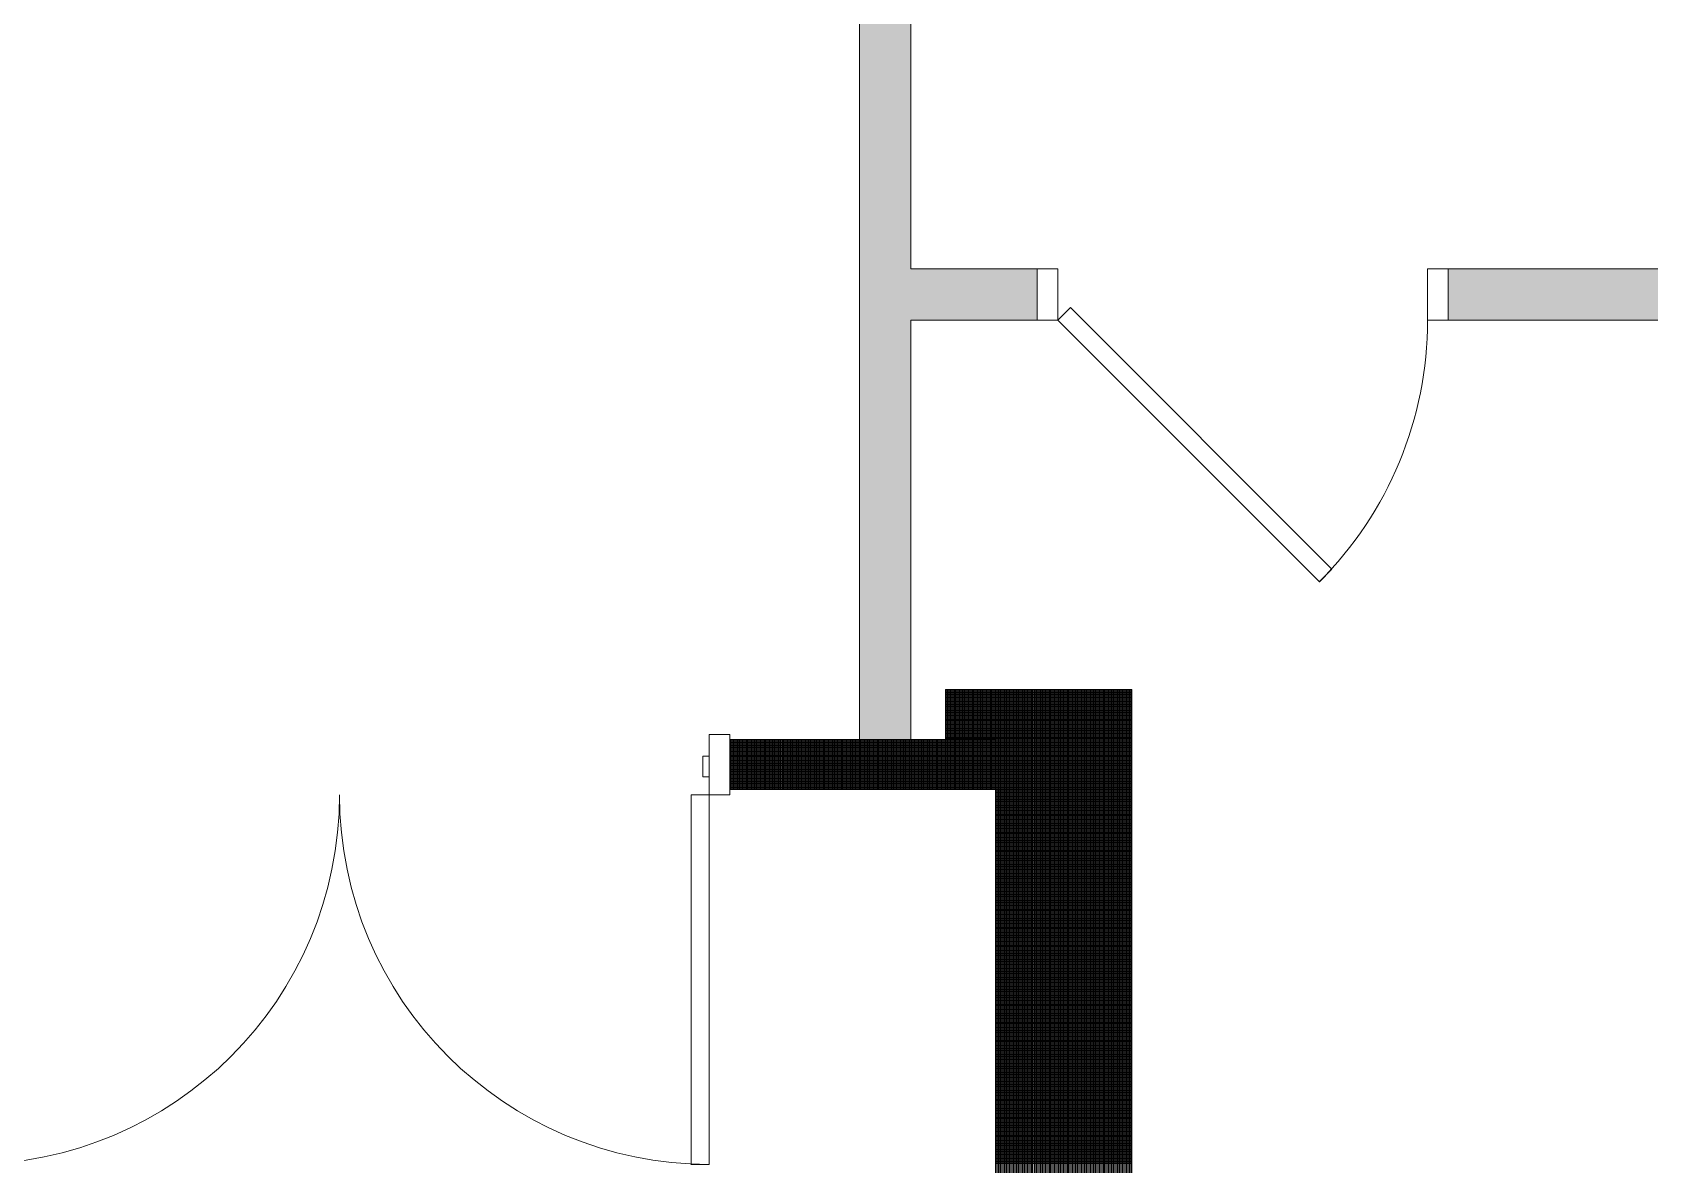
# Model space of a CAD drawing. Header units: inches. Extents: x -675 to 1187, y -924 to 1124.
# Drawn here: x -196.2 to -38.7, y -519 to -408.7 of the extents above; entities that cross this region are included whole.
import ezdxf

# ---------------------------------------------------------------- set-up
doc = ezdxf.new("R2010")
doc.units = ezdxf.units.IN
doc.header["$MEASUREMENT"] = 0
for name, color, linetype, lineweight in [('A-Door-E', 250, 'Continuous', 13), ('A-Wall-E', 50, 'Continuous', 9), ('Base_dwg', 8, 'Continuous', 9), ('core and shell', 50, 'Continuous', 9)]:
    doc.layers.add(name, color=color, linetype=linetype, lineweight=lineweight)

# ---------------------------------------------------------------- blocks, each defined once
blk = doc.blocks.new('Base_dwg__U375-727949-Level 1 Copy 1')
at = {"layer": 'A-Wall-E'}
for points in [[(6.5, -2.5), (6.5, 2.5), (-2.5, 2.5), (2.5, -2.5)], [(131.52, -2.5), (131.52, 1.25), (129.02, 2.5), (82.5, 2.5), (82.5, -2.5), (121.75, -2.5)], [(174.83, -2.5), (174.83, 2.5), (134.02, 2.5), (131.52, 1.25), (131.52, -2.5)]]:
    blk.add_hatch(color=256, dxfattribs=at).paths.add_polyline_path(points, flags=0)
at = {"layer": 'A-Wall-E', "flags": 128}
for points in [[(2.5, -2.5), (6.5, -2.5), (6.5, 2.5), (-2.5, 2.5)], [(129.02, 2.5), (82.5, 2.5), (82.5, -2.5), (131.52, -2.5), (174.83, -2.5), (174.83, 2.5), (134.02, 2.5)]]:
    blk.add_lwpolyline(points, dxfattribs=at)
blk = doc.blocks.new('Base_dwg__U387-727961-Level 1 Copy 1')
at = {"layer": 'A-Wall-E'}
for points in [[(14.81, -2.5), (14.81, 2.5), (2.5, 2.5), (1.25, 0), (2.5, -2.5)], [(211.51, -2.5), (216.51, 2.5), (54.81, 2.5), (54.81, -2.5)]]:
    blk.add_hatch(color=256, dxfattribs=at).paths.add_polyline_path(points, flags=0)
at = {"layer": 'A-Wall-E', "flags": 128}
for points in [[(2.5, -2.5), (14.81, -2.5), (14.81, 2.5), (2.5, 2.5)], [(216.51, 2.5), (54.81, 2.5), (54.81, -2.5), (211.51, -2.5)]]:
    blk.add_lwpolyline(points, dxfattribs=at)
blk = doc.blocks.new('Base_dwg__U434-728008-Level 1 Copy 1')
at = {"layer": 'A-Door-E', "flags": 128}
for points in [[(2, 5), (3.24, 3.76), (28.69, 29.22), (27.46, 30.46)], [(2, 0), (0, 0), (0, 5), (2, 5)], [(38, 0), (40, 0), (40, 5), (38, 5)]]:
    blk.add_lwpolyline(points, close=True, dxfattribs=at)
at = {"layer": 'A-Door-E', "color": 50, "lineweight": 9}
blk.add_arc((2, 5), 36, 0, 45, dxfattribs=at)
blk = doc.blocks.new('Base_dwg-531197-Level 1 Copy 1')
at = {"layer": 'core and shell'}
for p, q in [((872.65, 441.5), (872.65, 446.37)), ((872.77, 441.5), (872.77, 446.37)), ((872.9, 441.5), (872.9, 446.37)), ((873.02, 441.5), (873.02, 446.37)), ((873.15, 441.5), (873.15, 446.37)), ((873.27, 441.5), (873.27, 446.37)), ((873.4, 441.5), (873.4, 446.37)), ((873.52, 441.5), (873.52, 446.37)), ((873.65, 441.5), (873.65, 446.37)), ((873.77, 441.5), (873.77, 446.37)), ((873.9, 441.5), (873.9, 446.37)), ((874.02, 441.5), (874.02, 446.37)), ((874.15, 441.5), (874.15, 446.37)), ((874.27, 441.5), (874.27, 446.37)), ((874.4, 441.5), (874.4, 446.37)), ((874.52, 441.5), (874.52, 446.37)), ((874.65, 441.5), (874.65, 446.37)), ((874.77, 441.5), (874.77, 446.37)), ((874.9, 441.5), (874.9, 446.37)), ((875.02, 441.5), (875.02, 446.37)), ((875.15, 441.5), (875.15, 446.37)), ((875.27, 441.5), (875.27, 446.37)), ((875.4, 441.5), (875.4, 446.37)), ((875.52, 441.5), (875.52, 446.37)), ((875.65, 441.5), (875.65, 446.37)), ((875.77, 441.5), (875.77, 446.37)), ((875.9, 441.5), (875.9, 446.37)), ((876.02, 441.5), (876.02, 446.37)), ((876.15, 441.5), (876.15, 446.37)), ((876.27, 441.5), (876.27, 446.37)), ((876.4, 441.5), (876.4, 446.37)), ((876.52, 441.5), (876.52, 446.37)), ((876.65, 441.5), (876.65, 446.37)), ((876.77, 441.5), (876.77, 446.37)), ((876.9, 441.5), (876.9, 446.37)), ((877.02, 441.5), (877.02, 446.37)), ((877.15, 441.5), (877.15, 446.37)), ((877.27, 441.5), (877.27, 446.37)), ((877.4, 441.5), (877.4, 446.37)), ((877.52, 441.5), (877.52, 446.37)), ((877.65, 441.5), (877.65, 446.37)), ((877.77, 441.5), (877.77, 446.37)), ((877.9, 441.5), (877.9, 446.37)), ((878.02, 441.5), (878.02, 446.37)), ((878.15, 441.5), (878.15, 446.37)), ((878.27, 441.5), (878.27, 446.37)), ((878.4, 441.5), (878.4, 446.37)), ((878.52, 441.5), (878.52, 446.37)), ((878.65, 441.5), (878.65, 446.37)), ((878.77, 441.5), (878.77, 446.37)), ((878.9, 441.5), (878.9, 446.37)), ((879.02, 441.5), (879.02, 446.37)), ((879.15, 441.5), (879.15, 446.37)), ((879.27, 441.5), (879.27, 446.37)), ((879.4, 441.5), (879.4, 446.37)), ((879.52, 441.5), (879.52, 446.37)), ((879.65, 441.5), (879.65, 446.37)), ((879.77, 441.5), (879.77, 446.37)), ((879.9, 441.5), (879.9, 446.37)), ((880.02, 441.5), (880.02, 446.37)), ((880.15, 441.5), (880.15, 446.37)), ((880.27, 441.5), (880.27, 446.37)), ((880.4, 441.5), (880.4, 446.37)), ((880.52, 441.5), (880.52, 446.37)), ((880.65, 441.5), (880.65, 446.37)), ((880.77, 441.5), (880.77, 446.37)), ((880.9, 441.5), (880.9, 446.37)), ((881.02, 441.5), (881.02, 446.37)), ((881.15, 441.5), (881.15, 446.37)), ((881.27, 441.5), (881.27, 446.37)), ((881.4, 441.5), (881.4, 446.37)), ((881.52, 441.5), (881.52, 446.37)), ((881.65, 441.5), (881.65, 446.37)), ((881.77, 441.5), (881.77, 446.37)), ((881.9, 441.5), (881.9, 446.37)), ((882.02, 441.5), (882.02, 446.37)), ((882.15, 441.5), (882.15, 446.37)), ((882.27, 441.5), (882.27, 446.37)), ((882.4, 441.5), (882.4, 446.37)), ((882.52, 441.5), (882.52, 446.37)), ((882.65, 441.5), (882.65, 446.37)), ((882.77, 441.5), (882.77, 446.37)), ((882.9, 441.5), (882.9, 446.37)), ((883.02, 441.5), (883.02, 446.37)), ((883.15, 441.5), (883.15, 446.37)), ((883.27, 441.5), (883.27, 446.37)), ((883.4, 441.5), (883.4, 446.37)), ((883.52, 441.5), (883.52, 446.37)), ((883.65, 441.5), (883.65, 446.37)), ((883.77, 441.5), (883.77, 446.37)), ((883.9, 441.5), (883.9, 446.37)), ((884.02, 441.5), (884.02, 446.37)), ((884.15, 441.5), (884.15, 446.37)), ((884.27, 441.5), (884.27, 446.37)), ((884.4, 441.5), (884.4, 446.37)), ((884.52, 441.5), (884.52, 446.37)), ((884.65, 441.5), (884.65, 446.37)), ((884.77, 441.5), (884.77, 446.37)), ((884.9, 441.5), (884.9, 446.37)), ((885.02, 441.5), (885.02, 446.37)), ((885.15, 441.5), (885.15, 446.37)), ((885.27, 441.5), (885.27, 446.37)), ((885.4, 441.5), (885.4, 446.37)), ((885.52, 441.5), (885.52, 446.37)), ((885.65, 441.5), (885.65, 446.37)), ((885.77, 441.5), (885.77, 446.37)), ((885.9, 441.5), (885.9, 446.37)), ((886.02, 441.5), (886.02, 446.37)), ((886.15, 441.5), (886.15, 446.37)), ((886.27, 441.5), (886.27, 446.37)), ((886.4, 441.5), (886.4, 446.37)), ((886.52, 441.5), (886.52, 446.37)), ((886.65, 441.5), (886.65, 446.37)), ((886.77, 441.5), (886.77, 446.37)), ((886.9, 441.5), (886.9, 446.37)), ((887.02, 441.5), (887.02, 446.37)), ((887.15, 441.5), (887.15, 446.37)), ((887.27, 441.5), (887.27, 446.37)), ((887.4, 441.5), (887.4, 446.37)), ((887.52, 441.5), (887.52, 446.37)), ((887.65, 441.5), (887.65, 446.37)), ((887.77, 441.5), (887.77, 446.37)), ((887.9, 441.5), (887.9, 446.37)), ((888.02, 441.5), (888.02, 446.37)), ((888.15, 441.5), (888.15, 446.37)), ((888.27, 441.5), (888.27, 446.37)), ((888.4, 441.5), (888.4, 446.37)), ((888.52, 441.5), (888.52, 446.37)), ((888.65, 441.5), (888.65, 446.37)), ((888.77, 441.5), (888.77, 446.37)), ((888.9, 441.5), (888.9, 446.37)), ((889.02, 441.5), (889.02, 446.37)), ((889.15, 441.5), (889.15, 446.37)), ((889.27, 441.5), (889.27, 446.37)), ((889.4, 441.5), (889.4, 446.37)), ((889.52, 441.5), (889.52, 446.37)), ((889.65, 441.5), (889.65, 446.37)), ((889.77, 441.5), (889.77, 446.37)), ((889.9, 441.5), (889.9, 446.37)), ((890.02, 441.5), (890.02, 446.37)), ((890.15, 441.5), (890.15, 446.37)), ((890.27, 441.5), (890.27, 446.37)), ((890.4, 441.5), (890.4, 446.37)), ((890.52, 441.5), (890.52, 446.37)), ((890.65, 441.5), (890.65, 446.37)), ((890.77, 441.5), (890.77, 446.37)), ((890.9, 441.5), (890.9, 446.37)), ((891.02, 441.5), (891.02, 446.37)), ((891.15, 441.5), (891.15, 446.37)), ((891.27, 441.5), (891.27, 446.37)), ((891.4, 441.5), (891.4, 446.37)), ((891.52, 441.5), (891.52, 446.37)), ((891.65, 441.5), (891.65, 446.37)), ((891.77, 441.5), (891.77, 446.37)), ((891.9, 441.5), (891.9, 446.37)), ((892.02, 441.5), (892.02, 446.37)), ((892.15, 441.5), (892.15, 446.37)), ((892.27, 441.5), (892.27, 446.37)), ((892.4, 441.5), (892.4, 446.37)), ((892.52, 441.5), (892.52, 446.37)), ((892.65, 441.5), (892.65, 446.37)), ((892.77, 441.5), (892.77, 446.37)), ((892.9, 441.5), (892.9, 446.37)), ((893.02, 441.5), (893.02, 446.37)), ((893.15, 441.5), (893.15, 446.37)), ((893.27, 441.5), (893.27, 446.37)), ((893.4, 441.5), (893.4, 446.37)), ((893.52, 441.5), (893.52, 446.37)), ((911.66, 441.46), (898.41, 441.46)), ((911.66, 441.33), (898.41, 441.33)), ((911.66, 441.21), (898.41, 441.21)), ((911.66, 441.08), (898.41, 441.08)), ((911.66, 440.96), (898.41, 440.96)), ((911.66, 440.83), (898.41, 440.83)), ((911.66, 440.71), (898.41, 440.71)), ((911.66, 440.58), (898.41, 440.58)), ((911.66, 440.46), (898.41, 440.46)), ((911.66, 440.33), (898.41, 440.33)), ((911.66, 440.21), (898.41, 440.21)), ((911.66, 440.08), (898.41, 440.08)), ((911.66, 439.96), (898.41, 439.96)), ((911.66, 439.83), (898.41, 439.83)), ((911.66, 439.71), (898.41, 439.71)), ((911.66, 439.58), (898.41, 439.58)), ((911.66, 439.46), (898.41, 439.46)), ((911.66, 439.33), (898.41, 439.33)), ((911.66, 439.21), (898.41, 439.21)), ((911.66, 439.08), (898.41, 439.08)), ((911.66, 438.96), (898.41, 438.96)), ((911.66, 438.83), (898.41, 438.83)), ((911.66, 438.71), (898.41, 438.71)), ((911.66, 438.58), (898.41, 438.58)), ((911.66, 438.46), (898.41, 438.46)), ((911.66, 438.33), (898.41, 438.33)), ((911.66, 438.21), (898.41, 438.21)), ((911.66, 438.08), (898.41, 438.08)), ((911.66, 437.96), (898.41, 437.96)), ((911.66, 437.83), (898.41, 437.83)), ((911.66, 437.71), (898.41, 437.71)), ((911.66, 437.58), (898.41, 437.58)), ((911.66, 437.46), (898.41, 437.46)), ((911.66, 437.33), (898.41, 437.33)), ((911.66, 437.21), (898.41, 437.21)), ((911.66, 437.08), (898.41, 437.08)), ((911.66, 436.96), (898.41, 436.96)), ((911.66, 436.83), (898.41, 436.83)), ((911.66, 436.71), (898.41, 436.71)), ((911.66, 436.58), (898.41, 436.58)), ((911.66, 436.46), (898.41, 436.46)), ((911.66, 436.33), (898.41, 436.33)), ((911.66, 436.21), (898.41, 436.21)), ((911.66, 436.08), (898.41, 436.08)), ((911.66, 435.96), (898.41, 435.96)), ((911.66, 435.83), (898.41, 435.83)), ((911.66, 435.71), (898.41, 435.71)), ((911.66, 435.58), (898.41, 435.58)), ((911.66, 435.46), (898.41, 435.46)), ((911.66, 435.33), (898.41, 435.33)), ((911.66, 435.21), (898.41, 435.21)), ((911.66, 435.08), (898.41, 435.08)), ((911.66, 434.96), (898.41, 434.96)), ((911.66, 434.83), (898.41, 434.83)), ((911.66, 434.71), (898.41, 434.71)), ((911.66, 434.58), (898.41, 434.58)), ((911.66, 434.46), (898.41, 434.46)), ((911.66, 434.33), (898.41, 434.33)), ((911.66, 434.21), (898.41, 434.21)), ((911.66, 434.08), (898.41, 434.08)), ((911.66, 433.96), (898.41, 433.96)), ((911.66, 433.83), (898.41, 433.83)), ((911.66, 433.71), (898.41, 433.71)), ((911.66, 433.58), (898.41, 433.58)), ((911.66, 433.46), (898.41, 433.46)), ((911.66, 433.33), (898.41, 433.33)), ((911.66, 433.21), (898.41, 433.21)), ((911.66, 433.08), (898.41, 433.08)), ((911.66, 432.96), (898.41, 432.96)), ((911.66, 432.83), (898.41, 432.83)), ((911.66, 432.71), (898.41, 432.71)), ((911.66, 432.58), (898.41, 432.58)), ((911.66, 432.46), (898.41, 432.46)), ((911.66, 432.33), (898.41, 432.33)), ((911.66, 432.21), (898.41, 432.21)), ((911.66, 432.08), (898.41, 432.08)), ((911.66, 431.96), (898.41, 431.96)), ((911.66, 431.83), (898.41, 431.83)), ((911.66, 431.71), (898.41, 431.71)), ((911.66, 431.58), (898.41, 431.58)), ((911.66, 431.46), (898.41, 431.46)), ((911.66, 431.33), (898.41, 431.33)), ((911.66, 431.21), (898.41, 431.21)), ((911.66, 431.08), (898.41, 431.08)), ((911.66, 430.96), (898.41, 430.96)), ((911.66, 430.83), (898.41, 430.83)), ((911.66, 430.71), (898.41, 430.71)), ((911.66, 430.58), (898.41, 430.58)), ((911.66, 430.46), (898.41, 430.46)), ((911.66, 430.33), (898.41, 430.33)), ((911.66, 430.21), (898.41, 430.21)), ((911.66, 430.08), (898.41, 430.08)), ((911.66, 429.96), (898.41, 429.96)), ((911.66, 429.83), (898.41, 429.83)), ((911.66, 429.71), (898.41, 429.71)), ((911.66, 429.58), (898.41, 429.58)), ((911.66, 429.46), (898.41, 429.46)), ((911.66, 429.33), (898.41, 429.33)), ((911.66, 429.21), (898.41, 429.21)), ((911.66, 429.08), (898.41, 429.08)), ((911.66, 428.96), (898.41, 428.96)), ((911.66, 428.83), (898.41, 428.83)), ((911.66, 428.71), (898.41, 428.71)), ((911.66, 428.58), (898.41, 428.58)), ((911.66, 428.46), (898.41, 428.46)), ((911.66, 428.33), (898.41, 428.33)), ((911.66, 428.21), (898.41, 428.21)), ((911.66, 428.08), (898.41, 428.08)), ((911.66, 427.96), (898.41, 427.96)), ((911.66, 427.83), (898.41, 427.83)), ((911.66, 427.71), (898.41, 427.71)), ((911.66, 427.58), (898.41, 427.58)), ((911.66, 427.46), (898.41, 427.46)), ((911.66, 427.33), (898.41, 427.33)), ((911.66, 427.21), (898.41, 427.21)), ((911.66, 427.08), (898.41, 427.08)), ((911.66, 426.96), (898.41, 426.96)), ((911.66, 426.83), (898.41, 426.83)), ((911.66, 426.71), (898.41, 426.71)), ((911.66, 426.58), (898.41, 426.58)), ((911.66, 426.46), (898.41, 426.46)), ((911.66, 426.33), (898.41, 426.33)), ((911.66, 426.21), (898.41, 426.21)), ((911.66, 426.08), (898.41, 426.08)), ((911.66, 425.96), (898.41, 425.96)), ((911.66, 425.83), (898.41, 425.83)), ((911.66, 425.71), (898.41, 425.71)), ((911.66, 425.58), (898.41, 425.58)), ((911.66, 425.46), (898.41, 425.46)), ((911.66, 425.33), (898.41, 425.33)), ((911.66, 425.21), (898.41, 425.21)), ((911.66, 425.08), (898.41, 425.08)), ((911.66, 424.96), (898.41, 424.96)), ((911.66, 424.83), (898.41, 424.83)), ((911.66, 424.71), (898.41, 424.71)), ((911.66, 424.58), (898.41, 424.58)), ((911.66, 424.46), (898.41, 424.46)), ((911.66, 424.33), (898.41, 424.33)), ((911.66, 424.21), (898.41, 424.21)), ((911.66, 424.08), (898.41, 424.08)), ((911.66, 423.96), (898.41, 423.96)), ((911.66, 423.83), (898.41, 423.83)), ((911.66, 423.71), (898.41, 423.71)), ((911.66, 423.58), (898.41, 423.58)), ((911.66, 423.46), (898.41, 423.46)), ((911.66, 423.33), (898.41, 423.33)), ((911.66, 423.21), (898.41, 423.21)), ((911.66, 423.08), (898.41, 423.08)), ((911.66, 422.96), (898.41, 422.96)), ((911.66, 422.83), (898.41, 422.83)), ((911.66, 422.71), (898.41, 422.71)), ((911.66, 422.58), (898.41, 422.58)), ((911.66, 422.46), (898.41, 422.46)), ((911.66, 422.33), (898.41, 422.33)), ((911.66, 422.21), (898.41, 422.21)), ((911.66, 422.08), (898.41, 422.08)), ((911.66, 421.96), (898.41, 421.96)), ((911.66, 421.83), (898.41, 421.83)), ((911.66, 421.71), (898.41, 421.71)), ((911.66, 421.58), (898.41, 421.58)), ((911.66, 421.46), (898.41, 421.46)), ((911.66, 421.33), (898.41, 421.33)), ((911.66, 421.21), (898.41, 421.21)), ((911.66, 421.08), (898.41, 421.08)), ((911.66, 420.96), (898.41, 420.96)), ((911.66, 420.83), (898.41, 420.83)), ((911.66, 420.71), (898.41, 420.71)), ((911.66, 420.58), (898.41, 420.58)), ((911.66, 420.46), (898.41, 420.46)), ((911.66, 420.33), (898.41, 420.33)), ((911.66, 420.21), (898.41, 420.21)), ((911.66, 420.08), (898.41, 420.08)), ((911.66, 419.96), (898.41, 419.96)), ((911.66, 419.83), (898.41, 419.83)), ((911.66, 419.71), (898.41, 419.71)), ((911.66, 419.58), (898.41, 419.58)), ((911.66, 419.46), (898.41, 419.46)), ((911.66, 419.33), (898.41, 419.33)), ((911.66, 419.21), (898.41, 419.21)), ((911.66, 419.08), (898.41, 419.08)), ((911.66, 418.96), (898.41, 418.96)), ((911.66, 418.83), (898.41, 418.83)), ((911.66, 418.71), (898.41, 418.71)), ((911.66, 418.58), (898.41, 418.58)), ((911.66, 418.46), (898.41, 418.46)), ((911.66, 418.33), (898.41, 418.33)), ((911.66, 418.21), (898.41, 418.21)), ((911.66, 418.08), (898.41, 418.08)), ((911.66, 417.96), (898.41, 417.96)), ((911.66, 417.83), (898.41, 417.83)), ((911.66, 417.71), (898.41, 417.71)), ((911.66, 417.58), (898.41, 417.58)), ((911.66, 417.46), (898.41, 417.46)), ((911.66, 417.33), (898.41, 417.33)), ((911.66, 417.21), (898.41, 417.21)), ((911.66, 417.08), (898.41, 417.08)), ((911.66, 416.96), (898.41, 416.96)), ((911.66, 416.83), (898.41, 416.83)), ((911.66, 416.71), (898.41, 416.71)), ((911.66, 416.58), (898.41, 416.58)), ((911.66, 416.46), (898.41, 416.46)), ((911.66, 416.33), (898.41, 416.33)), ((911.66, 416.21), (898.41, 416.21)), ((911.66, 416.08), (898.41, 416.08)), ((911.66, 415.96), (898.41, 415.96)), ((911.66, 415.83), (898.41, 415.83)), ((911.66, 415.71), (898.41, 415.71)), ((911.66, 415.58), (898.41, 415.58)), ((911.66, 415.46), (898.41, 415.46)), ((911.66, 415.33), (898.41, 415.33)), ((911.66, 415.21), (898.41, 415.21)), ((911.66, 415.08), (898.41, 415.08)), ((911.66, 414.96), (898.41, 414.96)), ((911.66, 414.83), (898.41, 414.83)), ((911.66, 414.71), (898.41, 414.71)), ((911.66, 414.58), (898.41, 414.58)), ((911.66, 414.46), (898.41, 414.46)), ((911.66, 414.33), (898.41, 414.33)), ((911.66, 414.21), (898.41, 414.21)), ((911.66, 414.08), (898.41, 414.08)), ((911.66, 413.96), (898.41, 413.96)), ((911.66, 413.83), (898.41, 413.83)), ((911.66, 413.71), (898.41, 413.71)), ((911.66, 413.58), (898.41, 413.58)), ((911.66, 413.46), (898.41, 413.46)), ((911.66, 413.33), (898.41, 413.33)), ((911.66, 413.21), (898.41, 413.21)), ((911.66, 413.08), (898.41, 413.08)), ((911.66, 412.96), (898.41, 412.96)), ((911.66, 412.83), (898.41, 412.83)), ((911.66, 412.71), (898.41, 412.71)), ((911.66, 412.58), (898.41, 412.58)), ((911.66, 412.46), (898.41, 412.46)), ((911.66, 412.33), (898.41, 412.33)), ((911.66, 412.21), (898.41, 412.21)), ((911.66, 412.08), (898.41, 412.08)), ((911.66, 411.96), (898.41, 411.96)), ((911.66, 411.83), (898.41, 411.83)), ((911.66, 411.71), (898.41, 411.71)), ((911.66, 411.58), (898.41, 411.58)), ((911.66, 411.46), (898.41, 411.46)), ((911.66, 411.33), (898.41, 411.33)), ((911.66, 411.21), (898.41, 411.21)), ((911.66, 411.08), (898.41, 411.08)), ((911.66, 410.96), (898.41, 410.96)), ((911.66, 410.83), (898.41, 410.83)), ((911.66, 410.71), (898.41, 410.71)), ((911.66, 410.58), (898.41, 410.58)), ((911.66, 410.46), (898.41, 410.46)), ((911.66, 410.33), (898.41, 410.33)), ((911.66, 410.21), (898.41, 410.21)), ((911.66, 410.08), (898.41, 410.08)), ((911.66, 409.96), (898.41, 409.96)), ((911.66, 409.83), (898.41, 409.83)), ((911.66, 409.71), (898.41, 409.71)), ((911.66, 409.58), (898.41, 409.58)), ((911.66, 409.46), (898.41, 409.46)), ((911.66, 409.33), (898.41, 409.33)), ((911.66, 409.21), (898.41, 409.21)), ((911.66, 409.08), (898.41, 409.08)), ((911.66, 408.96), (898.41, 408.96)), ((911.66, 408.83), (898.41, 408.83)), ((911.66, 408.71), (898.41, 408.71)), ((911.66, 408.58), (898.41, 408.58)), ((911.66, 408.46), (898.41, 408.46)), ((911.66, 408.33), (898.41, 408.33)), ((911.66, 408.21), (898.41, 408.21)), ((911.66, 408.08), (898.41, 408.08)), ((911.66, 407.96), (898.41, 407.96)), ((911.66, 407.83), (898.41, 407.83)), ((911.66, 407.71), (898.41, 407.71)), ((911.66, 407.58), (898.41, 407.58)), ((911.66, 407.46), (898.41, 407.46)), ((911.66, 407.33), (898.41, 407.33)), ((911.66, 407.21), (898.41, 407.21)), ((911.66, 407.08), (898.41, 407.08)), ((911.66, 406.96), (898.41, 406.96)), ((911.66, 406.83), (898.41, 406.83)), ((911.66, 406.71), (898.41, 406.71)), ((911.66, 406.58), (898.41, 406.58)), ((911.66, 406.46), (898.41, 406.46)), ((911.66, 406.33), (898.41, 406.33)), ((911.66, 406.21), (898.41, 406.21)), ((911.66, 406.08), (898.41, 406.08)), ((911.66, 405.96), (898.41, 405.96)), ((911.66, 405.83), (898.41, 405.83)), ((911.66, 405.71), (898.41, 405.71)), ((911.66, 405.58), (898.41, 405.58)), ((911.66, 405.46), (898.41, 405.46)), ((911.66, 405.33), (898.41, 405.33)), ((911.66, 405.21), (898.41, 405.21)), ((911.66, 405.08), (898.41, 405.08))]:
    blk.add_line(p, q, dxfattribs=at)
at = {"layer": 'core and shell', "flags": 128}
for points in [[(898.41, 451.25), (893.54, 451.25)], [(893.54, 451.25), (893.54, 446.37), (898.41, 446.37), (898.41, 451.25)], [(870.54, 446.87), (872.54, 446.87), (872.54, 441), (870.54, 441)], [(872.54, 446.37), (872.54, 441.5), (898.41, 441.5), (898.41, 446.37)], [(870.54, 444.75), (869.91, 444.75), (869.91, 442.75), (870.54, 442.75)], [(870.54, 441), (868.79, 441), (868.79, 405), (870.54, 405)]]:
    blk.add_lwpolyline(points, close=True, dxfattribs=at)
for points in [[(911.66, 451.21), (898.41, 451.21), (893.54, 451.21)], [(911.66, 451.08), (898.41, 451.08), (893.54, 451.08)], [(911.66, 450.96), (898.41, 450.96), (893.54, 450.96)], [(911.66, 450.83), (898.41, 450.83), (893.54, 450.83)], [(911.66, 450.71), (898.41, 450.71), (893.54, 450.71)], [(911.66, 450.58), (898.41, 450.58), (893.54, 450.58)], [(911.66, 450.46), (898.41, 450.46), (893.54, 450.46)], [(911.66, 450.33), (898.41, 450.33), (893.54, 450.33)], [(893.65, 441.5), (893.65, 446.37), (893.65, 451.25)], [(893.77, 441.5), (893.77, 446.37), (893.77, 451.25)], [(893.9, 441.5), (893.9, 446.37), (893.9, 451.25)], [(894.02, 441.5), (894.02, 446.37), (894.02, 451.25)], [(894.15, 441.5), (894.15, 446.37), (894.15, 451.25)], [(894.27, 441.5), (894.27, 446.37), (894.27, 451.25)], [(894.4, 441.5), (894.4, 446.37), (894.4, 451.25)], [(894.52, 441.5), (894.52, 446.37), (894.52, 451.25)], [(894.65, 441.5), (894.65, 446.37), (894.65, 451.25)], [(894.77, 441.5), (894.77, 446.37), (894.77, 451.25)], [(894.9, 441.5), (894.9, 446.37), (894.9, 451.25)], [(895.02, 441.5), (895.02, 446.37), (895.02, 451.25)], [(895.15, 441.5), (895.15, 446.37), (895.15, 451.25)], [(895.27, 441.5), (895.27, 446.37), (895.27, 451.25)], [(895.4, 441.5), (895.4, 446.37), (895.4, 451.25)], [(895.52, 441.5), (895.52, 446.37), (895.52, 451.25)], [(895.65, 441.5), (895.65, 446.37), (895.65, 451.25)], [(895.77, 441.5), (895.77, 446.37), (895.77, 451.25)], [(895.9, 441.5), (895.9, 446.37), (895.9, 451.25)], [(896.02, 441.5), (896.02, 446.37), (896.02, 451.25)], [(896.15, 441.5), (896.15, 446.37), (896.15, 451.25)], [(896.27, 441.5), (896.27, 446.37), (896.27, 451.25)], [(896.4, 441.5), (896.4, 446.37), (896.4, 451.25)], [(896.52, 441.5), (896.52, 446.37), (896.52, 451.25)], [(896.65, 441.5), (896.65, 446.37), (896.65, 451.25)], [(896.77, 441.5), (896.77, 446.37), (896.77, 451.25)], [(896.9, 441.5), (896.9, 446.37), (896.9, 451.25)], [(897.02, 441.5), (897.02, 446.37), (897.02, 451.25)], [(897.15, 441.5), (897.15, 446.37), (897.15, 451.25)], [(897.27, 441.5), (897.27, 446.37), (897.27, 451.25)], [(897.4, 441.5), (897.4, 446.37), (897.4, 451.25)], [(897.52, 441.5), (897.52, 446.37), (897.52, 451.25)], [(897.65, 441.5), (897.65, 446.37), (897.65, 451.25)], [(897.77, 441.5), (897.77, 446.37), (897.77, 451.25)], [(897.9, 441.5), (897.9, 446.37), (897.9, 451.25)], [(898.02, 441.5), (898.02, 446.37), (898.02, 451.25)], [(898.15, 441.5), (898.15, 446.37), (898.15, 451.25)], [(898.27, 441.5), (898.27, 446.37), (898.27, 451.25)], [(898.4, 441.5), (898.4, 446.37), (898.4, 451.25)], [(911.66, 359.87), (911.66, 451.25), (898.41, 451.25), (898.41, 359.87)], [(898.52, 356.15), (898.52, 359.87), (898.52, 451.25)], [(898.65, 354.42), (898.65, 359.87), (898.65, 451.25)], [(898.77, 353.13), (898.77, 359.87), (898.77, 451.25)], [(898.9, 352.04), (898.9, 359.87), (898.9, 451.25)], [(899.02, 351.09), (899.02, 359.87), (899.02, 451.25)], [(899.15, 350.24), (899.15, 359.87), (899.15, 451.25)], [(912.75, 349.46), (899.27, 349.46), (899.27, 359.87), (899.27, 451.25)], [(899.4, 348.73), (899.4, 359.87), (899.4, 451.25)], [(899.52, 348.05), (899.52, 359.87), (899.52, 451.25)], [(899.65, 347.41), (899.65, 359.87), (899.65, 451.25)], [(899.77, 346.8), (899.77, 359.87), (899.77, 451.25)], [(899.9, 346.21), (899.9, 359.87), (899.9, 451.25)], [(900.02, 345.66), (900.02, 359.87), (900.02, 451.25)], [(900.15, 345.12), (900.15, 359.87), (900.15, 451.25)], [(900.27, 344.61), (900.27, 359.87), (900.27, 451.25)], [(900.4, 344.11), (900.4, 359.87), (900.4, 451.25)], [(900.52, 343.63), (900.52, 359.87), (900.52, 451.25)], [(900.65, 343.16), (900.65, 359.87), (900.65, 451.25)], [(914.68, 342.71), (900.77, 342.71), (900.77, 359.87), (900.77, 451.25)], [(900.9, 342.27), (900.9, 359.87), (900.9, 451.25)], [(901.02, 341.84), (901.02, 359.87), (901.02, 451.25)], [(901.15, 341.42), (901.15, 359.87), (901.15, 451.25)], [(901.27, 341.02), (901.27, 359.87), (901.27, 451.25)], [(901.4, 340.62), (901.4, 359.87), (901.4, 451.25)], [(901.52, 340.23), (901.52, 359.87), (901.52, 451.25)], [(901.65, 339.85), (901.65, 359.87), (901.65, 451.25)], [(901.77, 339.48), (901.77, 359.87), (901.77, 451.25)], [(901.9, 339.11), (901.9, 359.87), (901.9, 451.25)], [(902.02, 338.75), (902.02, 359.87), (902.02, 451.25)], [(902.15, 338.4), (902.15, 359.87), (902.15, 451.25)], [(902.27, 338.05), (902.27, 359.87), (902.27, 451.25)], [(902.4, 337.71), (902.4, 359.87), (902.4, 451.25)], [(902.52, 337.38), (902.52, 359.87), (902.52, 451.25)], [(902.65, 337.05), (902.65, 359.87), (902.65, 451.25)], [(902.77, 336.73), (902.77, 359.87), (902.77, 451.25)], [(902.9, 336.41), (902.9, 359.87), (902.9, 451.25)], [(903.02, 336.1), (903.02, 359.87), (903.02, 451.25)], [(903.15, 335.79), (903.15, 359.87), (903.15, 451.25)], [(903.27, 335.49), (903.27, 359.87), (903.27, 451.25)], [(903.4, 335.19), (903.4, 359.87), (903.4, 451.25)], [(903.52, 334.89), (903.52, 359.87), (903.52, 451.25)], [(903.65, 334.6), (903.65, 359.87), (903.65, 451.25)], [(903.77, 334.32), (903.77, 359.87), (903.77, 451.25)], [(903.9, 334.03), (903.9, 359.87), (903.9, 451.25)], [(904.02, 333.75), (904.02, 359.87), (904.02, 451.25)], [(904.15, 333.48), (904.15, 359.87), (904.15, 451.25)], [(919.3, 333.21), (904.27, 333.21), (904.27, 359.87), (904.27, 451.25)], [(904.4, 332.94), (904.4, 359.87), (904.4, 451.25)], [(904.52, 332.67), (904.52, 359.87), (904.52, 451.25)], [(904.65, 332.41), (904.65, 359.87), (904.65, 451.25)], [(904.77, 332.15), (904.77, 359.87), (904.77, 451.25)], [(904.9, 331.89), (904.9, 359.87), (904.9, 451.25)], [(905.02, 331.64), (905.02, 359.87), (905.02, 451.25)], [(905.15, 331.39), (905.15, 359.87), (905.15, 451.25)], [(905.27, 331.14), (905.27, 359.87), (905.27, 451.25)], [(905.4, 330.89), (905.4, 359.87), (905.4, 451.25)], [(905.52, 330.65), (905.52, 359.87), (905.52, 451.25)], [(905.65, 330.41), (905.65, 359.87), (905.65, 451.25)], [(905.77, 330.17), (905.77, 359.87), (905.77, 451.25)], [(905.9, 329.94), (905.9, 359.87), (905.9, 451.25)], [(921.69, 329.71), (906.02, 329.71), (906.02, 359.87), (906.02, 451.25)], [(906.15, 329.47), (906.15, 359.87), (906.15, 451.25)], [(906.27, 329.24), (906.27, 359.87), (906.27, 451.25)], [(906.4, 329.02), (906.4, 359.87), (906.4, 451.25)], [(906.52, 328.79), (906.52, 359.87), (906.52, 451.25)], [(906.65, 328.57), (906.65, 359.87), (906.65, 451.25)], [(906.77, 328.35), (906.77, 359.87), (906.77, 451.25)], [(906.9, 328.13), (906.9, 359.87), (906.9, 451.25)], [(907.02, 327.92), (907.02, 359.87), (907.02, 451.25)], [(923.27, 309.42), (923.27, 327.71), (907.14, 327.71), (907.14, 359.87), (907.14, 451.25)], [(907.27, 327.49), (907.27, 359.87), (907.27, 451.25)], [(907.4, 327.28), (907.4, 359.87), (907.4, 451.25)], [(907.52, 327.07), (907.52, 359.87), (907.52, 451.25)], [(907.65, 326.86), (907.65, 359.87), (907.65, 451.25)], [(907.77, 326.66), (907.77, 359.87), (907.77, 451.25)], [(924.34, 326.46), (907.9, 326.46), (907.9, 359.87), (907.9, 451.25)], [(908.02, 326.25), (908.02, 359.87), (908.02, 451.25)], [(908.15, 326.05), (908.15, 359.87), (908.15, 451.25)], [(908.27, 325.86), (908.27, 359.87), (908.27, 451.25)], [(908.4, 325.66), (908.4, 359.87), (908.4, 451.25)], [(908.52, 325.46), (908.52, 359.87), (908.52, 451.25)], [(908.65, 325.27), (908.65, 359.87), (908.65, 451.25)], [(925.61, 325.08), (908.77, 325.08), (908.77, 359.87), (908.77, 451.25)], [(908.9, 324.89), (908.9, 359.87), (908.9, 451.25)], [(909.02, 324.7), (909.02, 359.87), (909.02, 451.25)], [(909.15, 324.51), (909.15, 359.87), (909.15, 451.25)], [(909.27, 324.32), (909.27, 359.87), (909.27, 451.25)], [(909.4, 324.14), (909.4, 359.87), (909.4, 451.25)], [(926.72, 323.96), (909.52, 323.96), (909.52, 359.87), (909.52, 451.25)], [(909.65, 323.77), (909.65, 359.87), (909.65, 451.25)], [(909.77, 323.59), (909.77, 359.87), (909.77, 451.25)], [(909.9, 323.41), (909.9, 359.87), (909.9, 451.25)], [(910.02, 323.24), (910.02, 359.87), (910.02, 451.25)], [(910.15, 323.06), (910.15, 359.87), (910.15, 451.25)], [(910.27, 322.88), (910.27, 359.87), (910.27, 451.25)], [(928.03, 322.71), (910.4, 322.71), (910.4, 359.87), (910.4, 451.25)], [(910.52, 322.54), (910.52, 359.87), (910.52, 451.25)], [(910.65, 322.36), (910.65, 359.87), (910.65, 451.25)], [(910.77, 322.19), (910.77, 359.87), (910.77, 451.25)], [(910.9, 322.02), (910.9, 359.87), (910.9, 451.25)], [(911.02, 321.86), (911.02, 359.87), (911.02, 451.25)], [(911.15, 321.69), (911.15, 359.87), (911.15, 451.25)], [(911.27, 321.52), (911.27, 359.87), (911.27, 451.25)], [(911.4, 321.36), (911.4, 359.87), (911.4, 451.25)], [(911.52, 321.19), (911.52, 359.87), (911.52, 451.25)], [(911.65, 321.03), (911.65, 359.87), (911.65, 451.25)], [(911.66, 450.21), (898.41, 450.21), (893.54, 450.21)], [(911.66, 450.08), (898.41, 450.08), (893.54, 450.08)], [(911.66, 449.96), (898.41, 449.96), (893.54, 449.96)], [(911.66, 449.83), (898.41, 449.83), (893.54, 449.83)], [(911.66, 449.71), (898.41, 449.71), (893.54, 449.71)], [(911.66, 449.58), (898.41, 449.58), (893.54, 449.58)], [(911.66, 449.46), (898.41, 449.46), (893.54, 449.46)], [(911.66, 449.33), (898.41, 449.33), (893.54, 449.33)], [(911.66, 449.21), (898.41, 449.21), (893.54, 449.21)], [(911.66, 449.08), (898.41, 449.08), (893.54, 449.08)], [(911.66, 448.96), (898.41, 448.96), (893.54, 448.96)], [(911.66, 448.83), (898.41, 448.83), (893.54, 448.83)], [(911.66, 448.71), (898.41, 448.71), (893.54, 448.71)], [(911.66, 448.58), (898.41, 448.58), (893.54, 448.58)], [(911.66, 448.46), (898.41, 448.46), (893.54, 448.46)], [(911.66, 448.33), (898.41, 448.33), (893.54, 448.33)], [(911.66, 448.21), (898.41, 448.21), (893.54, 448.21)], [(911.66, 448.08), (898.41, 448.08), (893.54, 448.08)], [(911.66, 447.96), (898.41, 447.96), (893.54, 447.96)], [(911.66, 447.83), (898.41, 447.83), (893.54, 447.83)], [(911.66, 447.71), (898.41, 447.71), (893.54, 447.71)], [(911.66, 447.58), (898.41, 447.58), (893.54, 447.58)], [(911.66, 447.46), (898.41, 447.46), (893.54, 447.46)], [(911.66, 447.33), (898.41, 447.33), (893.54, 447.33)], [(911.66, 447.21), (898.41, 447.21), (893.54, 447.21)], [(911.66, 446.33), (898.41, 446.33), (872.54, 446.33)], [(911.66, 446.21), (898.41, 446.21), (872.54, 446.21)], [(911.66, 446.08), (898.41, 446.08), (872.54, 446.08)], [(911.66, 445.96), (898.41, 445.96), (872.54, 445.96)], [(911.66, 445.83), (898.41, 445.83), (872.54, 445.83)], [(911.66, 445.71), (898.41, 445.71), (872.54, 445.71)], [(911.66, 445.58), (898.41, 445.58), (872.54, 445.58)], [(911.66, 447.08), (898.41, 447.08), (893.54, 447.08)], [(911.66, 446.96), (898.41, 446.96), (893.54, 446.96)], [(911.66, 446.83), (898.41, 446.83), (893.54, 446.83)], [(911.66, 446.71), (898.41, 446.71), (893.54, 446.71)], [(911.66, 446.58), (898.41, 446.58), (893.54, 446.58)], [(911.66, 446.46), (898.41, 446.46), (893.54, 446.46)], [(911.66, 445.46), (898.41, 445.46), (872.54, 445.46)], [(911.66, 445.33), (898.41, 445.33), (872.54, 445.33)], [(911.66, 445.21), (898.41, 445.21), (872.54, 445.21)], [(911.66, 445.08), (898.41, 445.08), (872.54, 445.08)], [(911.66, 444.96), (898.41, 444.96), (872.54, 444.96)], [(911.66, 444.83), (898.41, 444.83), (872.54, 444.83)], [(911.66, 444.71), (898.41, 444.71), (872.54, 444.71)], [(911.66, 444.58), (898.41, 444.58), (872.54, 444.58)], [(911.66, 444.46), (898.41, 444.46), (872.54, 444.46)], [(911.66, 444.33), (898.41, 444.33), (872.54, 444.33)], [(911.66, 444.21), (898.41, 444.21), (872.54, 444.21)], [(911.66, 444.08), (898.41, 444.08), (872.54, 444.08)], [(911.66, 443.96), (898.41, 443.96), (872.54, 443.96)], [(911.66, 443.83), (898.41, 443.83), (872.54, 443.83)], [(911.66, 443.71), (898.41, 443.71), (872.54, 443.71)], [(911.66, 443.58), (898.41, 443.58), (872.54, 443.58)], [(911.66, 443.46), (898.41, 443.46), (872.54, 443.46)], [(911.66, 443.33), (898.41, 443.33), (872.54, 443.33)], [(911.66, 443.21), (898.41, 443.21), (872.54, 443.21)], [(911.66, 443.08), (898.41, 443.08), (872.54, 443.08)], [(911.66, 442.96), (898.41, 442.96), (872.54, 442.96)], [(911.66, 442.83), (898.41, 442.83), (872.54, 442.83)], [(911.66, 442.71), (898.41, 442.71), (872.54, 442.71)], [(911.66, 442.58), (898.41, 442.58), (872.54, 442.58)], [(911.66, 442.46), (898.41, 442.46), (872.54, 442.46)], [(911.66, 442.33), (898.41, 442.33), (872.54, 442.33)], [(911.66, 442.21), (898.41, 442.21), (872.54, 442.21)], [(911.66, 442.08), (898.41, 442.08), (872.54, 442.08)], [(911.66, 441.96), (898.41, 441.96), (872.54, 441.96)], [(911.66, 441.83), (898.41, 441.83), (872.54, 441.83)], [(911.66, 441.71), (898.41, 441.71), (872.54, 441.71)], [(911.66, 441.58), (898.41, 441.58), (872.54, 441.58)]]:
    blk.add_lwpolyline(points, dxfattribs=at)
at = {"layer": 'core and shell'}
for centre, start, end in [((798.54, 441), 270, 360), ((870.54, 441), 180, 270)]:
    blk.add_arc(centre, 36, start, end, dxfattribs=at)
at = {"rotation": 270}
blk.add_blockref('Base_dwg__U375-727949-Level 1 Copy 1', (887.66, 621.21), dxfattribs=at)
blk.add_blockref('Base_dwg__U387-727961-Level 1 Copy 1', (887.66, 489.69))
at = {"extrusion": (0, 0, -1), "zscale": -1, "rotation": 180}
blk.add_blockref('Base_dwg__U434-728008-Level 1 Copy 1', (-902.47, 492.19), dxfattribs=at)

msp = doc.modelspace()

# ---------------------------------------------------------------- block references
at = {"layer": 'Base_dwg', "color": 7, "lineweight": 20}
msp.add_blockref('Base_dwg-531197-Level 1 Copy 1', (-1000.79, -923.95), dxfattribs=at)

doc.saveas('drawing.dxf')
